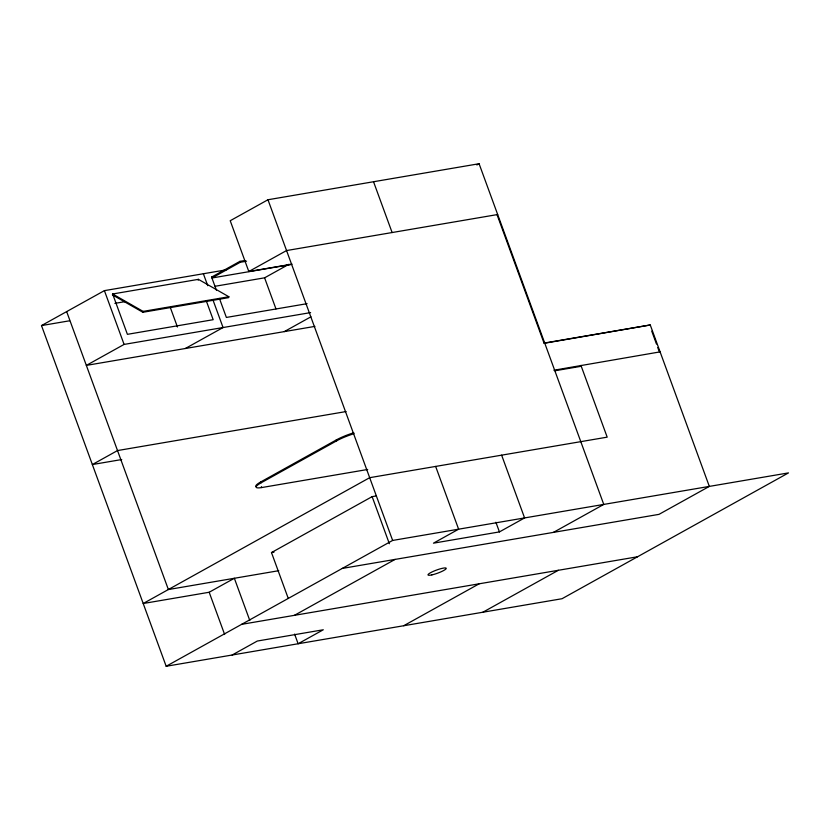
<?xml version="1.0" encoding="UTF-8"?>
<svg xmlns="http://www.w3.org/2000/svg" width="830" height="830" viewBox="0 0 830 830"><rect width="100%" height="100%" fill="white"/><g stroke="black" fill="none" stroke-linecap="round" stroke-linejoin="round"><path stroke-width="1.25" d="M142.885 312.277L143.102 311.395L228.873 296.756L228.655 297.638L142.885 312.277L112.434 294.868L112.641 293.986L198.412 279.347L228.873 296.756M198.204 280.229L198.412 279.347M166.176 666.272L392.642 540.444L788.5 472.893L562.035 598.721L166.176 666.272L41.5 325.578L104.404 290.635L226.206 269.843M553.444 532.383L603.763 504.422L479.086 163.728L267.966 199.75L230.221 220.728L248.813 271.524L292.056 264.148M216.391 290.147L211.609 277.096L239.922 261.367L244.964 260.506M246.552 261.191L240.244 262.27L211.941 277.998L291.403 264.438M248.813 271.524L286.558 250.556L497.678 214.524M310.607 312.599L124.095 344.419L86.351 365.397L314.923 326.387M215.105 286.267L264.594 277.822L289.016 264.251M476.866 164.963L479.086 163.728M185.318 348.507L223.063 327.539L212.999 300.035M284.275 331.616L310.918 316.811M255.993 486.556A19.536 3.32 -20.1 0 1 260.869 481.867L336.254 439.973A19.059 3.247 -20.1 0 1 353.767 432.772M367.7 469.469L261.709 487.552A19.536 3.32 -20.1 0 1 261.191 482.759L336.586 440.875A19.059 3.247 -20.1 0 1 354.088 433.665M544.065 343.33L544.688 342.987M553.901 370.232L660.099 351.868L659.466 352.211M342.313 568.415L658.999 514.361L709.328 486.401L650.253 324.966L545.331 343.112M288.259 598.43L271.483 552.562L372.131 496.641L375.959 495.987M580.927 365.376L607.187 437.151L369.672 477.686L143.206 603.514L209.181 592.257L234.351 578.271L249.809 620.518M294.443 615.321L395.101 559.399M232.151 655.015L257.31 641.04L323.295 629.773L298.126 643.758L294.598 634.099M435.646 466.429L458.617 529.187L433.457 543.173L499.432 531.905L524.591 517.93L501.631 455.172M403.691 625.737L479.18 583.801M482.863 612.229L558.351 570.283M211.609 277.096L214.13 276.67M114.872 303.375L125.029 301.643M41.5 325.578L69.596 320.785M307.1 303.666L226.372 317.444L219.431 298.458M650.253 324.966L544.034 343.091L497.025 214.638M554.865 370.782L581.249 366.269M346.089 411.556L117.518 450.565L92.358 464.551L121.73 459.54M271.483 552.562L274.025 552.126M278.756 570.698L168.376 589.539L66.659 311.603M241.665 624.336L637.523 556.774M143.102 311.395L112.641 293.986L127.405 334.334L213.175 319.695L206.234 300.709M651.758 331.17L656.468 344.025M657.754 347.542L659.041 351.049M373.531 181.739L392.113 232.535M495.894 522.257L499.432 531.905M267.966 199.75L392.642 540.444M372.131 496.641L389.353 543.712M336.254 439.973L336.586 440.875M264.594 277.822L275.965 308.905M239.922 261.367L240.244 262.27M203.371 273.744L207.749 285.696M260.869 481.867L261.191 482.759M261.377 486.66L261.709 487.552M170.441 307.857L177.444 326.989M104.404 290.635L124.095 344.419M209.181 592.257L224.64 634.494M431.87 574.9A9.69 1.65 -20.1 0 0 446.218 568.55A9.69 1.65 -20.1 0 0 433.333 571.351A9.69 1.65 -20.1 0 0 431.87 574.9"/></g></svg>
